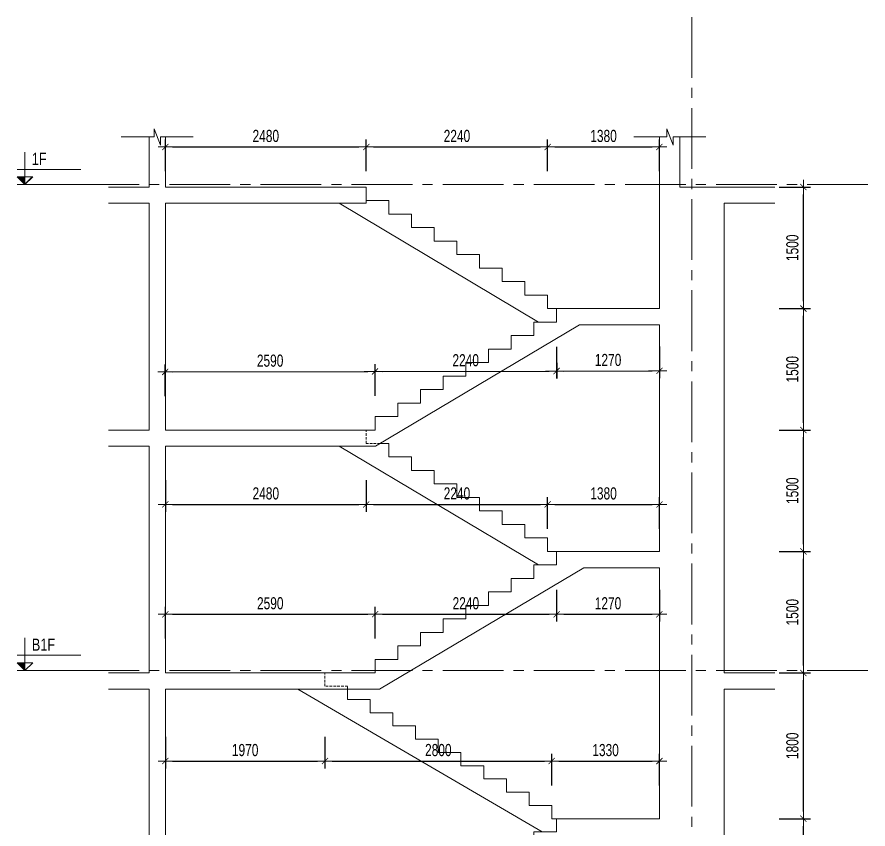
# Model space of a CAD drawing. Header units: millimetres. Extents: x -179076 to 254975, y -18667 to 296191.
# Drawn here: x 163167 to 173674, y 53389 to 63416 of the extents above; entities that cross this region are included whole.
import ezdxf

# ---------------------------------------------------------------- set-up
doc = ezdxf.new("R2010")
doc.units = ezdxf.units.MM
doc.linetypes.add('CENTER2', pattern=[1.125, 0.75, -0.125, 0.125, -0.125])
doc.linetypes.add('HIDDEN2', pattern=[4.762499999999999, 3.175, -1.5875])
doc.layers.get('Defpoints').update_dxf_attribs({"color": 151, "lineweight": 9})
for name, color, linetype, lineweight in [('NDC_S_ANNO', 7, 'Continuous', 20), ('NDC_S_AXIS', 5, 'CENTER2', 13), ('NDC_S_CONTINUOUS', 3, 'Continuous', 20), ('NDC_S_DIM', 1, 'Continuous', 15), ('NDC_S_HIDDEN', 8, 'HIDDEN2', 13), ('NDC_S_SLAB', 2, 'Continuous', 20), ('NDC_S_SYMBOL', 1, 'Continuous', 15), ('NDC_S_TEXT SYMBOL', 7, 'Continuous', 20), ('NDC_S_VN TEXT', 7, 'Continuous', 20)]:
    doc.layers.add(name, color=color, linetype=linetype, lineweight=lineweight)
doc.styles.add('NDC_ANNO', font='', dxfattribs={"width": 0.8})
doc.styles.add('NDC_DIM', font='', dxfattribs={"width": 0.75})
doc.styles.get('NDC_ANNO').set_extended_font_data('Dotum')
doc.styles.get('NDC_DIM').set_extended_font_data('Dotum')
doc.dimstyles.new('NDC_dim_60', dxfattribs={"dimscale": 60, "dimtxt": 2.5, "dimasz": 1.5, "dimexe": 1.5, "dimexo": 2.5, "dimgap": 1, "dimtad": 1, "dimdec": 0, "dimzin": 0, "dimdsep": 46, "dimtxsty": 'NDC_DIM', "dimblk": 'DIMMARK', "dimcen": 0.09, "dimdle": 1.2, "dimclrd": 1, "dimclre": 1, "dimclrt": 3, "dimadec": 0, "dimazin": 0, "dimtfac": 1, "dimtdec": 0, "dimtix": 1, "dimtofl": 0, "dimtmove": 0, "dimatfit": 3, "dimfxl": 5, "dimfxlon": 1, "dimtolj": 1, "dimtzin": 0, "dimarcsym": 0})

# ---------------------------------------------------------------- blocks, each defined once
blk = doc.blocks.new('DIMMARK')
at = {"layer": 'NDC_S_DIM', "color": 1}
blk.add_line((-1.5, 0), (1, 0), dxfattribs=at)
at = {"layer": 'NDC_S_DIM', "color": 2, "const_width": 0.1}
blk.add_lwpolyline([(-0.4242640687119285, -0.4242640687119285), (0.4242640687119285, 0.4242640687119285)], dxfattribs=at)
blk = doc.blocks.new('*D1934')
at = {"layer": 'Defpoints', "color": 0, "transparency": 16777216}
for p in [(164998.5781584144, 55316.01294037951), (166968.5727502647, 55316.01294037951), (166968.5727502647, 54227.93503333774)]:
    blk.add_point(p, dxfattribs=at)
at = {"layer": 'NDC_S_DIM', "color": 1, "lineweight": -2, "transparency": 16777216}
for p, q in [((164998.5781584144, 54527.93503333774), (164998.5781584144, 54137.93503333774)), ((166968.5727502647, 54527.93503333774), (166968.5727502647, 54137.93503333774)), ((165088.5781584144, 54227.93503333774), (166878.5727502647, 54227.93503333774))]:
    blk.add_line(p, q, dxfattribs=at)
at = {"layer": 'NDC_S_DIM', "color": 1, "lineweight": -2, "transparency": 16777216, "xscale": 90, "yscale": 90, "zscale": 90, "rotation": 180}
blk.add_blockref('DIMMARK', (164998.5781584144, 54227.93503333774), dxfattribs=at)
at = {"layer": 'NDC_S_DIM', "color": 1, "lineweight": -2, "transparency": 16777216, "xscale": 90, "yscale": 90, "zscale": 90}
blk.add_blockref('DIMMARK', (166968.5727502647, 54227.93503333774), dxfattribs=at)
at = {"layer": 'NDC_S_DIM', "color": 3, "transparency": 16777216, "insert": (165983.5754543396, 54363.03679724548), "char_height": 150, "attachment_point": 5, "style": 'NDC_DIM'}
blk.add_mtext('\\A1;1970', dxfattribs=at)
blk = doc.blocks.new('*D1935')
at = {"layer": 'Defpoints', "color": 0, "transparency": 16777216}
for p in [(166968.5727502647, 55316.01294037951), (169768.5727502644, 54227.93503333774), (169768.5727502644, 53516.0129403816)]:
    blk.add_point(p, dxfattribs=at)
at = {"layer": 'NDC_S_DIM', "color": 1, "lineweight": -2, "transparency": 16777216}
for p, q in [((166968.5727502647, 54527.93503333774), (166968.5727502647, 54137.93503333774)), ((167058.5727502647, 54227.93503333774), (169678.5727502644, 54227.93503333774)), ((169768.5727502644, 53927.93503333774), (169768.5727502644, 54317.93503333774))]:
    blk.add_line(p, q, dxfattribs=at)
at = {"layer": 'NDC_S_DIM', "color": 1, "lineweight": -2, "transparency": 16777216, "xscale": 90, "yscale": 90, "zscale": 90, "rotation": 180}
blk.add_blockref('DIMMARK', (166968.5727502647, 54227.93503333774), dxfattribs=at)
at = {"layer": 'NDC_S_DIM', "color": 1, "lineweight": -2, "transparency": 16777216, "xscale": 90, "yscale": 90, "zscale": 90}
blk.add_blockref('DIMMARK', (169768.5727502644, 54227.93503333774), dxfattribs=at)
at = {"layer": 'NDC_S_DIM', "color": 3, "transparency": 16777216, "insert": (168368.5727502645, 54363.03679724548), "char_height": 150, "attachment_point": 5, "style": 'NDC_DIM'}
blk.add_mtext('\\A1;2800', dxfattribs=at)
blk = doc.blocks.new('*D1936')
at = {"layer": 'Defpoints', "color": 0, "transparency": 16777216}
for p in [(171098.5781583376, 54227.93503333774), (169768.5727502644, 53516.0129403816), (171098.5781583376, 53516.0129403816)]:
    blk.add_point(p, dxfattribs=at)
at = {"layer": 'NDC_S_DIM', "color": 1, "lineweight": -2, "transparency": 16777216}
for p, q in [((169768.5727502644, 53927.93503333774), (169768.5727502644, 54317.93503333774)), ((169858.5727502644, 54227.93503333774), (171008.5781583376, 54227.93503333774)), ((171098.5781583376, 53927.93503333774), (171098.5781583376, 54317.93503333774))]:
    blk.add_line(p, q, dxfattribs=at)
at = {"layer": 'NDC_S_DIM', "color": 1, "lineweight": -2, "transparency": 16777216, "xscale": 90, "yscale": 90, "zscale": 90, "rotation": 180}
blk.add_blockref('DIMMARK', (169768.5727502644, 54227.93503333774), dxfattribs=at)
at = {"layer": 'NDC_S_DIM', "color": 1, "lineweight": -2, "transparency": 16777216, "xscale": 90, "yscale": 90, "zscale": 90}
blk.add_blockref('DIMMARK', (171098.5781583376, 54227.93503333774), dxfattribs=at)
at = {"layer": 'NDC_S_DIM', "color": 3, "transparency": 16777216, "insert": (170433.575454301, 54363.03679724548), "char_height": 150, "attachment_point": 5, "style": 'NDC_DIM'}
blk.add_mtext('\\A1;1330', dxfattribs=at)
blk = doc.blocks.new('*D1937')
at = {"layer": 'Defpoints', "color": 0, "transparency": 16777216}
for p in [(167588.5780628442, 56040.38652451785), (164998.5781584144, 55316.01294037951), (167588.5780628442, 55316.01282669541)]:
    blk.add_point(p, dxfattribs=at)
at = {"layer": 'NDC_S_DIM', "color": 1, "lineweight": -2, "transparency": 16777216}
for p, q in [((164998.5781584144, 55740.38652451785), (164998.5781584144, 56130.38652451785)), ((167588.5780628442, 55740.38652451785), (167588.5780628442, 56130.38652451785)), ((165088.5781584144, 56040.38652451785), (167498.5780628442, 56040.38652451785))]:
    blk.add_line(p, q, dxfattribs=at)
at = {"layer": 'NDC_S_DIM', "color": 1, "lineweight": -2, "transparency": 16777216, "xscale": 90, "yscale": 90, "zscale": 90, "rotation": 180}
blk.add_blockref('DIMMARK', (164998.5781584144, 56040.38652451785), dxfattribs=at)
at = {"layer": 'NDC_S_DIM', "color": 1, "lineweight": -2, "transparency": 16777216, "xscale": 90, "yscale": 90, "zscale": 90}
blk.add_blockref('DIMMARK', (167588.5780628442, 56040.38652451785), dxfattribs=at)
at = {"layer": 'NDC_S_DIM', "color": 3, "transparency": 16777216, "insert": (166293.5781106293, 56175.48828842559), "char_height": 150, "attachment_point": 5, "style": 'NDC_DIM'}
blk.add_mtext('\\A1;2590', dxfattribs=at)
blk = doc.blocks.new('*D1938')
at = {"layer": 'Defpoints', "color": 0, "transparency": 16777216}
for p in [(169828.5781584838, 56649.34616002843), (169828.5781584838, 56040.38652451785), (167588.5780628442, 55316.01282669541)]:
    blk.add_point(p, dxfattribs=at)
at = {"layer": 'NDC_S_DIM', "color": 1, "lineweight": -2, "transparency": 16777216}
for p, q in [((169828.5781584838, 56340.38652451785), (169828.5781584838, 55950.38652451785)), ((167588.5780628442, 55740.38652451785), (167588.5780628442, 56130.38652451785)), ((167678.5780628442, 56040.38652451785), (169738.5781584838, 56040.38652451785))]:
    blk.add_line(p, q, dxfattribs=at)
at = {"layer": 'NDC_S_DIM', "color": 1, "lineweight": -2, "transparency": 16777216, "xscale": 90, "yscale": 90, "zscale": 90, "rotation": 180}
blk.add_blockref('DIMMARK', (167588.5780628442, 56040.38652451785), dxfattribs=at)
at = {"layer": 'NDC_S_DIM', "color": 1, "lineweight": -2, "transparency": 16777216, "xscale": 90, "yscale": 90, "zscale": 90}
blk.add_blockref('DIMMARK', (169828.5781584838, 56040.38652451785), dxfattribs=at)
at = {"layer": 'NDC_S_DIM', "color": 3, "transparency": 16777216, "insert": (168708.578110664, 56175.48828842559), "char_height": 150, "attachment_point": 5, "style": 'NDC_DIM'}
blk.add_mtext('\\A1;2240', dxfattribs=at)
blk = doc.blocks.new('*D1952')
at = {"layer": 'Defpoints', "color": 0, "transparency": 16777216}
for p in [(169828.5781584838, 56649.34616002843), (171098.5781583376, 56616.01282669506), (171098.5781583376, 56040.38652451785)]:
    blk.add_point(p, dxfattribs=at)
at = {"layer": 'NDC_S_DIM', "color": 1, "lineweight": -2, "transparency": 16777216}
for p, q in [((169828.5781584838, 56340.38652451785), (169828.5781584838, 55950.38652451785)), ((171098.5781583376, 56340.38652451785), (171098.5781583376, 55950.38652451785)), ((169918.5781584838, 56040.38652451785), (171008.5781583376, 56040.38652451785))]:
    blk.add_line(p, q, dxfattribs=at)
at = {"layer": 'NDC_S_DIM', "color": 1, "lineweight": -2, "transparency": 16777216, "xscale": 90, "yscale": 90, "zscale": 90, "rotation": 180}
blk.add_blockref('DIMMARK', (169828.5781584838, 56040.38652451785), dxfattribs=at)
at = {"layer": 'NDC_S_DIM', "color": 1, "lineweight": -2, "transparency": 16777216, "xscale": 90, "yscale": 90, "zscale": 90}
blk.add_blockref('DIMMARK', (171098.5781583376, 56040.38652451785), dxfattribs=at)
at = {"layer": 'NDC_S_DIM', "color": 3, "transparency": 16777216, "insert": (170463.5781584107, 56175.48828842559), "char_height": 150, "attachment_point": 5, "style": 'NDC_DIM'}
blk.add_mtext('\\A1;1270', dxfattribs=at)
blk = doc.blocks.new('*D1953')
at = {"layer": 'Defpoints', "color": 0, "transparency": 16777216}
for p in [(164998.5781584144, 58316.01294037846), (167478.5781583286, 58316.01294037846), (167478.5781583286, 57397.02217589186)]:
    blk.add_point(p, dxfattribs=at)
at = {"layer": 'NDC_S_DIM', "color": 1, "lineweight": -2, "transparency": 16777216}
for p, q in [((164998.5781584144, 57697.02217589186), (164998.5781584144, 57307.02217589186)), ((167478.5781583286, 57697.02217589186), (167478.5781583286, 57307.02217589186)), ((165088.5781584144, 57397.02217589186), (167388.5781583286, 57397.02217589186))]:
    blk.add_line(p, q, dxfattribs=at)
at = {"layer": 'NDC_S_DIM', "color": 1, "lineweight": -2, "transparency": 16777216, "xscale": 90, "yscale": 90, "zscale": 90, "rotation": 180}
blk.add_blockref('DIMMARK', (164998.5781584144, 57397.02217589186), dxfattribs=at)
at = {"layer": 'NDC_S_DIM', "color": 1, "lineweight": -2, "transparency": 16777216, "xscale": 90, "yscale": 90, "zscale": 90}
blk.add_blockref('DIMMARK', (167478.5781583286, 57397.02217589186), dxfattribs=at)
at = {"layer": 'NDC_S_DIM', "color": 3, "transparency": 16777216, "insert": (166238.5781583715, 57532.12393979959), "char_height": 150, "attachment_point": 5, "style": 'NDC_DIM'}
blk.add_mtext('\\A1;2480', dxfattribs=at)
blk = doc.blocks.new('*D1954')
at = {"layer": 'Defpoints', "color": 0, "transparency": 16777216}
for p in [(167478.5781583286, 58316.01294037846), (169718.5781583281, 57397.02217589186), (169718.5781583281, 56816.01282669506)]:
    blk.add_point(p, dxfattribs=at)
at = {"layer": 'NDC_S_DIM', "color": 1, "lineweight": -2, "transparency": 16777216}
for p, q in [((167478.5781583286, 57697.02217589186), (167478.5781583286, 57307.02217589186)), ((169718.5781583281, 57097.02217589186), (169718.5781583281, 57487.02217589186)), ((167568.5781583286, 57397.02217589186), (169628.5781583281, 57397.02217589186))]:
    blk.add_line(p, q, dxfattribs=at)
at = {"layer": 'NDC_S_DIM', "color": 1, "lineweight": -2, "transparency": 16777216, "xscale": 90, "yscale": 90, "zscale": 90, "rotation": 180}
blk.add_blockref('DIMMARK', (167478.5781583286, 57397.02217589186), dxfattribs=at)
at = {"layer": 'NDC_S_DIM', "color": 1, "lineweight": -2, "transparency": 16777216, "xscale": 90, "yscale": 90, "zscale": 90}
blk.add_blockref('DIMMARK', (169718.5781583281, 57397.02217589186), dxfattribs=at)
at = {"layer": 'NDC_S_DIM', "color": 3, "transparency": 16777216, "insert": (168598.5781583284, 57532.12393979959), "char_height": 150, "attachment_point": 5, "style": 'NDC_DIM'}
blk.add_mtext('\\A1;2240', dxfattribs=at)
blk = doc.blocks.new('*D1955')
at = {"layer": 'Defpoints', "color": 0, "transparency": 16777216}
for p in [(171098.5781583376, 57397.02217589186), (169718.5781583281, 56816.01282669506), (171098.5781583376, 56816.01282669506)]:
    blk.add_point(p, dxfattribs=at)
at = {"layer": 'NDC_S_DIM', "color": 1, "lineweight": -2, "transparency": 16777216}
for p, q in [((169718.5781583281, 57097.02217589186), (169718.5781583281, 57487.02217589186)), ((171098.5781583376, 57097.02217589186), (171098.5781583376, 57487.02217589186)), ((169808.5781583281, 57397.02217589186), (171008.5781583376, 57397.02217589186))]:
    blk.add_line(p, q, dxfattribs=at)
at = {"layer": 'NDC_S_DIM', "color": 1, "lineweight": -2, "transparency": 16777216, "xscale": 90, "yscale": 90, "zscale": 90, "rotation": 180}
blk.add_blockref('DIMMARK', (169718.5781583281, 57397.02217589186), dxfattribs=at)
at = {"layer": 'NDC_S_DIM', "color": 1, "lineweight": -2, "transparency": 16777216, "xscale": 90, "yscale": 90, "zscale": 90}
blk.add_blockref('DIMMARK', (171098.5781583376, 57397.02217589186), dxfattribs=at)
at = {"layer": 'NDC_S_DIM', "color": 3, "transparency": 16777216, "insert": (170408.5781583328, 57532.12393979959), "char_height": 150, "attachment_point": 5, "style": 'NDC_DIM'}
blk.add_mtext('\\A1;1380', dxfattribs=at)
blk = doc.blocks.new('*D1956')
at = {"layer": 'Defpoints', "color": 0, "transparency": 16777216}
for p in [(167587.0920775635, 59038.82044899859), (164998.5781584144, 58316.01294037845), (167588.5781584842, 58321.37775855284)]:
    blk.add_point(p, dxfattribs=at)
at = {"layer": 'NDC_S_DIM', "color": 1, "lineweight": -2, "transparency": 16777216}
for p, q in [((164997.7134836711, 58733.45627440096), (164996.9056556404, 59123.45543775118)), ((167587.713483741, 58738.82109257535), (167586.9056557103, 59128.82025592557)), ((165087.0918844207, 59033.64205267744), (167497.0922706366, 59038.63402714536))]:
    blk.add_line(p, q, dxfattribs=at)
at = {"layer": 'NDC_S_DIM', "color": 1, "lineweight": -2, "transparency": 16777216, "xscale": 90, "yscale": 90, "zscale": 90}
for p, rotation in [((164997.0920774937, 59033.4556308242), 180.1186799226376), ((167587.0920775635, 59038.82044899859), 0.118679922637564)]:
    blk.add_blockref('DIMMARK', p, dxfattribs=dict(at, rotation=rotation))
at = {"layer": 'NDC_S_DIM', "color": 3, "transparency": 16777216, "insert": (166291.8122339597, 59171.23951399128), "char_height": 150, "attachment_point": 5, "rotation": 0.11867992263756401, "style": 'NDC_DIM'}
blk.add_mtext('\\A1;2590', dxfattribs=at)
blk = doc.blocks.new('*D1957')
at = {"layer": 'Defpoints', "color": 0, "transparency": 16777216}
for p in [(169825.5781584839, 59649.34626111721), (169826.8331665691, 59043.45975544652), (167588.5781584843, 58321.37775855286)]:
    blk.add_point(p, dxfattribs=at)
at = {"layer": 'NDC_S_DIM', "color": 1, "lineweight": -2, "transparency": 16777216}
for p, q in [((169826.211760391, 59343.45911186976), (169827.0195884225, 58953.45994851954)), ((167587.7134837401, 58738.82109257055), (167586.9056557086, 59128.82025592077)), ((167677.091884489, 59039.00687084723), (169736.8333596421, 59043.27333359309))]:
    blk.add_line(p, q, dxfattribs=at)
at = {"layer": 'NDC_S_DIM', "color": 1, "lineweight": -2, "transparency": 16777216, "xscale": 90, "yscale": 90, "zscale": 90}
for p, rotation in [((167587.092077562, 59038.8204489938), 180.1186799227625), ((169826.8331665691, 59043.45975544652), 0.118679922762458)]:
    blk.add_blockref('DIMMARK', p, dxfattribs=dict(at, rotation=rotation))
at = {"layer": 'NDC_S_DIM', "color": 3, "transparency": 16777216, "insert": (168706.6827784963, 59176.24157630004), "char_height": 150, "attachment_point": 5, "rotation": 0.118679922762458, "style": 'NDC_DIM'}
blk.add_mtext('\\A1;2240', dxfattribs=at)
blk = doc.blocks.new('*D1958')
at = {"layer": 'Defpoints', "color": 0, "transparency": 16777216}
for p in [(169828.5781584839, 59649.34626111721), (171098.5781583376, 59616.01294042003), (171099.7586596506, 59046.09644031904)]:
    blk.add_point(p, dxfattribs=at)
at = {"layer": 'NDC_S_DIM', "color": 1, "lineweight": -2, "transparency": 16777216}
for p, q in [((169829.2117475194, 59343.46532591547), (169830.019575551, 58953.46616256524)), ((171099.1372534725, 59346.09579674228), (171099.945081504, 58956.09663339206)), ((169919.8329606245, 59043.65239134565), (171009.7588527236, 59045.91001846561))]:
    blk.add_line(p, q, dxfattribs=at)
at = {"layer": 'NDC_S_DIM', "color": 1, "lineweight": -2, "transparency": 16777216, "xscale": 90, "yscale": 90, "zscale": 90}
for p, rotation in [((169829.8331536975, 59043.46596949222), 180.1186799227625), ((171099.7586596506, 59046.09644031904), 0.118679922762458)]:
    blk.add_blockref('DIMMARK', p, dxfattribs=dict(at, rotation=rotation))
at = {"layer": 'NDC_S_DIM', "color": 3, "transparency": 16777216, "insert": (170464.5160631048, 59179.88267898551), "char_height": 150, "attachment_point": 5, "rotation": 0.118679922762458, "style": 'NDC_DIM'}
blk.add_mtext('\\A1;1270', dxfattribs=at)
blk = doc.blocks.new('*D1959')
at = {"layer": 'Defpoints', "color": 0, "transparency": 16777216}
for p in [(167478.5781583285, 61811.29377991526), (164998.5781584144, 61316.0129403773), (167478.5781583285, 61316.0129403773)]:
    blk.add_point(p, dxfattribs=at)
at = {"layer": 'NDC_S_DIM', "color": 1, "lineweight": -2, "transparency": 16777216}
for p, q in [((164998.5781584144, 61511.29377991526), (164998.5781584144, 61901.29377991526)), ((167478.5781583285, 61511.29377991526), (167478.5781583285, 61901.29377991526)), ((165088.5781584144, 61811.29377991526), (167388.5781583285, 61811.29377991526))]:
    blk.add_line(p, q, dxfattribs=at)
at = {"layer": 'NDC_S_DIM', "color": 1, "lineweight": -2, "transparency": 16777216, "xscale": 90, "yscale": 90, "zscale": 90, "rotation": 180}
blk.add_blockref('DIMMARK', (164998.5781584144, 61811.29377991526), dxfattribs=at)
at = {"layer": 'NDC_S_DIM', "color": 1, "lineweight": -2, "transparency": 16777216, "xscale": 90, "yscale": 90, "zscale": 90}
blk.add_blockref('DIMMARK', (167478.5781583285, 61811.29377991526), dxfattribs=at)
at = {"layer": 'NDC_S_DIM', "color": 3, "transparency": 16777216, "insert": (166238.5781583714, 61946.395543823), "char_height": 150, "attachment_point": 5, "style": 'NDC_DIM'}
blk.add_mtext('\\A1;2480', dxfattribs=at)
blk = doc.blocks.new('*D1944')
at = {"layer": 'Defpoints', "color": 0, "transparency": 16777216}
for p in [(169718.5781583281, 61811.29377991526), (167478.5781583285, 61316.0129403773), (169718.5781583281, 59816.01294042002)]:
    blk.add_point(p, dxfattribs=at)
at = {"layer": 'NDC_S_DIM', "color": 1, "lineweight": -2, "transparency": 16777216}
for p, q in [((167478.5781583285, 61511.29377991526), (167478.5781583285, 61901.29377991526)), ((169718.5781583281, 61511.29377991526), (169718.5781583281, 61901.29377991526)), ((167568.5781583285, 61811.29377991526), (169628.5781583281, 61811.29377991526))]:
    blk.add_line(p, q, dxfattribs=at)
at = {"layer": 'NDC_S_DIM', "color": 1, "lineweight": -2, "transparency": 16777216, "xscale": 90, "yscale": 90, "zscale": 90, "rotation": 180}
blk.add_blockref('DIMMARK', (167478.5781583285, 61811.29377991526), dxfattribs=at)
at = {"layer": 'NDC_S_DIM', "color": 1, "lineweight": -2, "transparency": 16777216, "xscale": 90, "yscale": 90, "zscale": 90}
blk.add_blockref('DIMMARK', (169718.5781583281, 61811.29377991526), dxfattribs=at)
at = {"layer": 'NDC_S_DIM', "color": 3, "transparency": 16777216, "insert": (168598.5781583283, 61946.395543823), "char_height": 150, "attachment_point": 5, "style": 'NDC_DIM'}
blk.add_mtext('\\A1;2240', dxfattribs=at)
blk = doc.blocks.new('*D1945')
at = {"layer": 'Defpoints', "color": 0, "transparency": 16777216}
for p in [(171098.5781583376, 61811.29377991526), (169718.5781583281, 59816.01294042002), (171098.5781583376, 59816.01294042002)]:
    blk.add_point(p, dxfattribs=at)
at = {"layer": 'NDC_S_DIM', "color": 1, "lineweight": -2, "transparency": 16777216}
for p, q in [((169718.5781583281, 61511.29377991526), (169718.5781583281, 61901.29377991526)), ((171098.5781583376, 61511.29377991526), (171098.5781583376, 61901.29377991526)), ((169808.5781583281, 61811.29377991526), (171008.5781583376, 61811.29377991526))]:
    blk.add_line(p, q, dxfattribs=at)
at = {"layer": 'NDC_S_DIM', "color": 1, "lineweight": -2, "transparency": 16777216, "xscale": 90, "yscale": 90, "zscale": 90, "rotation": 180}
blk.add_blockref('DIMMARK', (169718.5781583281, 61811.29377991526), dxfattribs=at)
at = {"layer": 'NDC_S_DIM', "color": 1, "lineweight": -2, "transparency": 16777216, "xscale": 90, "yscale": 90, "zscale": 90}
blk.add_blockref('DIMMARK', (171098.5781583376, 61811.29377991526), dxfattribs=at)
at = {"layer": 'NDC_S_DIM', "color": 3, "transparency": 16777216, "insert": (170408.5781583328, 61946.395543823), "char_height": 150, "attachment_point": 5, "style": 'NDC_DIM'}
blk.add_mtext('\\A1;1380', dxfattribs=at)
blk = doc.blocks.new('kata_block_CT')
at = {"layer": 'NDC_S_ANNO'}
blk.add_hatch(color=3, dxfattribs=at).paths.add_polyline_path([(0, 1.596954857557648), (-1.612010908633238, 1.596954857557648), (0, 0)])
at = {"layer": 'NDC_S_ANNO', "ltscale": 50}
h = blk.add_hatch(dxfattribs=at)
h.set_pattern_fill('ANSI31', color=256, scale=1.406250541793835, style=0)
h.set_pattern_definition([(45.00000000000001, (0, 5.456968210637569e-12), (-3.157122508925224, 3.157122508925225), [])])
h.paths.add_polyline_path([(0, 1.596954857557648), (0, 0), (1.612010908924276, 1.596954857557648)])
for p, q in [((-1.592704896858777, 3.140833880479477), (11.46947077315417, 3.140833880479477)), ((11.56125648126181, 5.456968210637569e-12), (-1.63869572513795, 5.456968210637569e-12))]:
    blk.add_line(p, q, dxfattribs=at)
for points in [[(0, 6.69495074864426), (0, 0)], [(0, 0), (-1.612010908924276, 1.596954857557648), (0, 1.596954857557648)], [(0, 0), (1.612010908924276, 1.596954857557648), (0, 1.596954857557648)]]:
    blk.add_lwpolyline(points, dxfattribs=at)
at = {"layer": 'NDC_S_ANNO', "color": 8, "ltscale": 50}
blk.add_lwpolyline([(0, 0), (-1.612010908633238, 1.596954857557648), (0, 1.596954857557648)], dxfattribs=at)
at = {"layer": 'NDC_S_TEXT SYMBOL', "color": 3, "style": 'NDC_ANNO', "width": 0.8}
blk.add_attdef('CT', (1.409564409346785, 4.068271311703938), '', height=2.5, dxfattribs=at)
blk = doc.blocks.new('*D2091')
at = {"layer": 'Defpoints', "color": 0, "transparency": 16777216}
for p in [(169828.5781583282, 53516.01294038163), (172875.7865098743, 53516.01294038163), (167028.5781583285, 51716.01294037954)]:
    blk.add_point(p, dxfattribs=at)
at = {"layer": 'NDC_S_DIM', "color": 1, "lineweight": -2, "transparency": 16777216}
for p, q in [((172575.7865098743, 53516.01294038163), (172965.7865098743, 53516.01294038163)), ((172875.7865098743, 51806.01294037954), (172875.7865098743, 53426.01294038163)), ((172575.7865098743, 51716.01294037954), (172965.7865098743, 51716.01294037954))]:
    blk.add_line(p, q, dxfattribs=at)
at = {"layer": 'NDC_S_DIM', "color": 1, "lineweight": -2, "transparency": 16777216, "xscale": 90, "yscale": 90, "zscale": 90}
for p, rotation in [((172875.7865098743, 53516.01294038163), 90), ((172875.7865098743, 51716.01294037954), 270)]:
    blk.add_blockref('DIMMARK', p, dxfattribs=dict(at, rotation=rotation))
at = {"layer": 'NDC_S_DIM', "color": 3, "transparency": 16777216, "insert": (172740.6847459666, 52616.01294038053), "char_height": 150, "attachment_point": 5, "rotation": 90, "style": 'NDC_DIM'}
blk.add_mtext('\\A1;1800', dxfattribs=at)
blk = doc.blocks.new('*D2092')
at = {"layer": 'Defpoints', "color": 0, "transparency": 16777216}
for p in [(167588.5780628442, 55316.01282669543), (172875.7865098744, 55316.01282669543), (169828.5781583282, 53516.01294038163)]:
    blk.add_point(p, dxfattribs=at)
at = {"layer": 'NDC_S_DIM', "color": 1, "lineweight": -2, "transparency": 16777216}
for p, q in [((172575.7865098744, 55316.01282669543), (172965.7865098744, 55316.01282669543)), ((172875.7865098744, 53606.01294038163), (172875.7865098744, 55226.01282669543)), ((172575.7865098744, 53516.01294038163), (172965.7865098744, 53516.01294038163))]:
    blk.add_line(p, q, dxfattribs=at)
at = {"layer": 'NDC_S_DIM', "color": 1, "lineweight": -2, "transparency": 16777216, "xscale": 90, "yscale": 90, "zscale": 90}
for p, rotation in [((172875.7865098744, 55316.01282669543), 90), ((172875.7865098744, 53516.01294038163), 270)]:
    blk.add_blockref('DIMMARK', p, dxfattribs=dict(at, rotation=rotation))
at = {"layer": 'NDC_S_DIM', "color": 3, "transparency": 16777216, "insert": (172740.6847459666, 54416.01288353847), "char_height": 150, "attachment_point": 5, "rotation": 90, "style": 'NDC_DIM'}
blk.add_mtext('\\A1;1800', dxfattribs=at)
blk = doc.blocks.new('*D2093')
at = {"layer": 'Defpoints', "color": 0, "transparency": 16777216}
for p in [(169828.5781584838, 56816.01282669509), (172875.7865098745, 56816.01282669509), (167588.5780628442, 55316.01282669543)]:
    blk.add_point(p, dxfattribs=at)
at = {"layer": 'NDC_S_DIM', "color": 1, "lineweight": -2, "transparency": 16777216}
for p, q in [((172575.7865098745, 56816.01282669509), (172965.7865098745, 56816.01282669509)), ((172875.7865098745, 55406.01282669543), (172875.7865098745, 56726.01282669509)), ((172575.7865098745, 55316.01282669543), (172965.7865098745, 55316.01282669543))]:
    blk.add_line(p, q, dxfattribs=at)
at = {"layer": 'NDC_S_DIM', "color": 1, "lineweight": -2, "transparency": 16777216, "xscale": 90, "yscale": 90, "zscale": 90}
for p, rotation in [((172875.7865098745, 56816.01282669509), 90), ((172875.7865098745, 55316.01282669543), 270)]:
    blk.add_blockref('DIMMARK', p, dxfattribs=dict(at, rotation=rotation))
at = {"layer": 'NDC_S_DIM', "color": 3, "transparency": 16777216, "insert": (172740.6847459667, 56066.0128266952), "char_height": 150, "attachment_point": 5, "rotation": 90, "style": 'NDC_DIM'}
blk.add_mtext('\\A1;1500', dxfattribs=at)
blk = doc.blocks.new('*D2094')
at = {"layer": 'Defpoints', "color": 0, "transparency": 16777216}
for p in [(167588.5781584843, 58316.01294037837), (172875.7865098746, 58316.01294037837), (169828.5781584838, 56816.01282669509)]:
    blk.add_point(p, dxfattribs=at)
at = {"layer": 'NDC_S_DIM', "color": 1, "lineweight": -2, "transparency": 16777216}
for p, q in [((172575.7865098746, 58316.01294037837), (172965.7865098746, 58316.01294037837)), ((172875.7865098746, 56906.01282669509), (172875.7865098746, 58226.01294037837)), ((172575.7865098746, 56816.01282669509), (172965.7865098746, 56816.01282669509))]:
    blk.add_line(p, q, dxfattribs=at)
at = {"layer": 'NDC_S_DIM', "color": 1, "lineweight": -2, "transparency": 16777216, "xscale": 90, "yscale": 90, "zscale": 90}
for p, rotation in [((172875.7865098746, 58316.01294037837), 90), ((172875.7865098746, 56816.01282669509), 270)]:
    blk.add_blockref('DIMMARK', p, dxfattribs=dict(at, rotation=rotation))
at = {"layer": 'NDC_S_DIM', "color": 3, "transparency": 16777216, "insert": (172740.6847459668, 57566.01288353667), "char_height": 150, "attachment_point": 5, "rotation": 90, "style": 'NDC_DIM'}
blk.add_mtext('\\A1;1500', dxfattribs=at)
blk = doc.blocks.new('*D2095')
at = {"layer": 'Defpoints', "color": 0, "transparency": 16777216}
for p in [(169828.578158484, 59816.01294042005), (172875.7865098746, 59816.01294042005), (167588.5781584843, 58316.01294037837)]:
    blk.add_point(p, dxfattribs=at)
at = {"layer": 'NDC_S_DIM', "color": 1, "lineweight": -2, "transparency": 16777216}
for p, q in [((172575.7865098746, 59816.01294042005), (172965.7865098746, 59816.01294042005)), ((172875.7865098746, 58406.01294037837), (172875.7865098746, 59726.01294042005)), ((172575.7865098746, 58316.01294037837), (172965.7865098746, 58316.01294037837))]:
    blk.add_line(p, q, dxfattribs=at)
at = {"layer": 'NDC_S_DIM', "color": 1, "lineweight": -2, "transparency": 16777216, "xscale": 90, "yscale": 90, "zscale": 90}
for p, rotation in [((172875.7865098746, 59816.01294042005), 90), ((172875.7865098746, 58316.01294037837), 270)]:
    blk.add_blockref('DIMMARK', p, dxfattribs=dict(at, rotation=rotation))
at = {"layer": 'NDC_S_DIM', "color": 3, "transparency": 16777216, "insert": (172740.6847459669, 59066.01294039915), "char_height": 150, "attachment_point": 5, "rotation": 90, "style": 'NDC_DIM'}
blk.add_mtext('\\A1;1500', dxfattribs=at)
blk = doc.blocks.new('*D2096')
at = {"layer": 'Defpoints', "color": 0, "transparency": 16777216}
for p in [(167478.5781583285, 61316.01294037732), (172875.7865098746, 61316.01294037732), (169828.578158484, 59816.01294042005)]:
    blk.add_point(p, dxfattribs=at)
at = {"layer": 'NDC_S_DIM', "color": 1, "lineweight": -2, "transparency": 16777216}
for p, q in [((172575.7865098746, 61316.01294037732), (172965.7865098746, 61316.01294037732)), ((172875.7865098746, 59906.01294042005), (172875.7865098746, 61226.01294037732)), ((172575.7865098746, 59816.01294042005), (172965.7865098746, 59816.01294042005))]:
    blk.add_line(p, q, dxfattribs=at)
at = {"layer": 'NDC_S_DIM', "color": 1, "lineweight": -2, "transparency": 16777216, "xscale": 90, "yscale": 90, "zscale": 90}
for p, rotation in [((172875.7865098746, 61316.01294037732), 90), ((172875.7865098746, 59816.01294042005), 270)]:
    blk.add_blockref('DIMMARK', p, dxfattribs=dict(at, rotation=rotation))
at = {"layer": 'NDC_S_DIM', "color": 3, "transparency": 16777216, "insert": (172740.6847459669, 60566.01294039863), "char_height": 150, "attachment_point": 5, "rotation": 90, "style": 'NDC_DIM'}
blk.add_mtext('\\A1;1500', dxfattribs=at)

msp = doc.modelspace()

# ---------------------------------------------------------------- linework, layer by layer
at = {"layer": 'NDC_S_AXIS', "ltscale": 1000}
msp.add_line((171498.5781583372, 63415.80050075585), (171498.5781583372, 46040.07157724814), dxfattribs=at)
for points in [[(173673.5781583916, 61346.0129403816), (163351.8742565999, 61346.0129403816)], [(173673.5781583916, 55346.0129403816), (163351.8742565999, 55346.0129403816)]]:
    msp.add_lwpolyline(points, dxfattribs=at)
at = {"layer": 'NDC_S_CONTINUOUS'}
for p, q in [((169607.5591887732, 59649.34626111718), (167143.558980801, 61116.01294037718)), ((169607.5591682058, 56649.3461600284), (167143.5589772174, 58116.01294037846)), ((169652.1940810829, 53352.37657674522), (166634.4163033086, 55116.01294037974))]:
    msp.add_line(p, q, dxfattribs=at)
for points in [[(169828.5781584839, 59816.01294042002), (169718.5781583281, 59816.01294042002), (169718.5781583281, 59982.67970813654), (169438.5781583283, 59982.67970813654), (169438.5781583283, 60149.34636216687), (169158.5781583283, 60149.34636216687), (169158.5781583283, 60316.0130161972), (168878.5781583283, 60316.0130161972), (168878.5781583283, 60482.67967022752), (168598.5781583284, 60482.67967022752), (168598.5781583284, 60649.34632425785), (168318.5781583284, 60649.34632425785), (168318.5781583284, 60816.01297828818), (168038.5781583284, 60816.01297828818), (168038.5781583284, 60982.6796323185), (167758.5781583285, 60982.6796323185), (167758.5781583285, 61149.34628634883), (167478.5781583285, 61149.34628634883)], [(169828.5781584838, 56816.01282669506), (169718.5781583281, 56816.01282669506), (169718.5781583281, 56982.67960704788), (169438.5781583281, 56982.67960704788), (169438.5781583281, 57149.34627371451), (169158.5781583283, 57149.34627371451), (169158.5781583283, 57316.01294038114), (168878.5781583283, 57316.01294038114), (168878.5781583283, 57482.67960704776), (168598.5781583283, 57482.67960704776), (168598.5781583283, 57649.34627371439), (168318.5781583284, 57649.34627371439), (168318.5781583284, 57816.01294038102), (168038.5781583284, 57816.01294038102), (168038.5781583284, 57982.67960704765), (167758.5781583285, 57982.67960704765), (167758.5781583285, 58149.34627371428), (167649.5973387824, 58149.34627371428)], [(169828.5781583281, 53516.0129403816), (169768.5727502644, 53516.0129403816), (169768.5727502644, 53679.64930401842), (169488.5727502644, 53679.64930401842), (169488.5727502644, 53843.28566765477), (169208.5727502645, 53843.28566765477), (169208.5727502645, 54006.92203129113), (168928.5727502645, 54006.92203129113), (168928.5727502645, 54170.55839492748), (168648.5727502645, 54170.55839492748), (168648.5727502645, 54334.19475856383), (168368.5727502646, 54334.19475856383), (168368.5727502646, 54497.83112220019), (168088.5727502646, 54497.83112220019), (168088.5727502646, 54661.46748583654), (167808.5727502646, 54661.46748583654), (167808.5727502646, 54825.10384947289), (167528.5727502647, 54825.10384947289), (167528.5727502647, 54988.74021310925), (167248.5727502647, 54988.74021310925), (167248.5727502647, 55116.01294037962)]]:
    msp.add_lwpolyline(points, dxfattribs=at)
at = {"layer": 'NDC_S_HIDDEN', "ltscale": 10}
for points in [[(167649.5973387824, 58149.34627371428), (167478.5781583286, 58149.34627371428), (167478.5781583286, 58312.98263731116)], [(167248.5727502647, 55116.01294037962), (167248.5727502647, 55152.3765767456), (166968.5727502647, 55152.3765767456), (166968.5727502647, 55316.01294037959)]]:
    msp.add_lwpolyline(points, dxfattribs=at)
at = {"layer": 'NDC_S_SLAB'}
for p, q in [((164798.5781584144, 61316.0129403773), (164798.5781584144, 61934.31571787626)), ((164998.5781584144, 61316.0129403773), (164998.5781584144, 61934.31571787626)), ((171098.5781583376, 61934.31571787626), (171098.5781583376, 59816.01294042002)), ((171348.5781583376, 61934.31571787626), (171348.5781583376, 61316.0129403773)), ((164296.111298874, 61316.0129403773), (164798.5781584144, 61316.0129403773)), ((164998.5781584144, 61316.0129403773), (167478.5781583285, 61316.0129403773)), ((167478.5781583285, 61316.0129403773), (167478.5781583285, 61116.0129403773)), ((171348.5781583376, 61316.0129403773), (172523.8980287085, 61316.0129403773)), ((164296.111298874, 61116.01294037741), (164798.5781584144, 61116.01294037741)), ((164798.5781584144, 58316.01294037846), (164798.5781584144, 61116.01294037741)), ((164998.5781584144, 61116.0129403773), (167478.5781583285, 61116.0129403773)), ((164998.5781584144, 58316.01294037846), (164998.5781584144, 61116.01294037741)), ((171898.5781583369, 61116.0129403773), (172523.8980287085, 61116.0129403773)), ((171898.5781583369, 55316.01294037962), (171898.5781583369, 61116.0129403773)), ((167593.597343024, 58116.01294037846), (170113.597152035, 59616.01294042002)), ((170113.597152035, 59616.01294042002), (171098.5781583376, 59616.01294042002)), ((171098.5781583376, 59616.01294042002), (171098.5781583376, 56816.01282669506)), ((164798.5781584144, 58116.01294037846), (164296.111298874, 58116.01294037849)), ((164798.5781584144, 55316.01294037962), (164798.5781584144, 58116.01294037858)), ((167593.5973430239, 58116.01294037846), (164998.5781584144, 58116.01294037846)), ((164998.5781584144, 55316.01294037951), (164998.5781584144, 58116.01294037846)), ((171098.5781583376, 56616.01282669506), (171098.5781583376, 53516.0129403816)), ((164296.111298874, 55316.01294037962), (164798.5781584144, 55316.01294037962)), ((164998.5781584144, 55316.01294037951), (167588.5780628442, 55316.01294037962)), ((171898.5781583369, 55316.01294037962), (172523.8980287085, 55316.01294037962)), ((164798.5781584144, 55116.01294037962), (164296.111298874, 55116.01294037962)), ((164798.5781584144, 51716.01294037962), (164798.5781584144, 55116.01294037962)), ((167643.5974329303, 55116.01294037962), (164998.5781584144, 55116.01294037962)), ((164998.5781584144, 51716.01294037962), (164998.5781584144, 55116.01294037962)), ((172523.8980287085, 55116.01294037965), (171898.5781583369, 55116.01294037974)), ((171898.5781583369, 51716.01294037951), (171898.5781583369, 55116.01294037974))]:
    msp.add_line(p, q, dxfattribs=at)
for points in [[(164998.5781584144, 58316.01294037846), (167588.5781584842, 58316.01294037834), (167588.5781584842, 58482.67950599752), (167868.5781584841, 58482.67950599752), (167868.5781584841, 58649.34618530033), (168148.5781584841, 58649.34618530033), (168148.5781584841, 58816.01286460314), (168428.578158484, 58816.01286460314), (168428.578158484, 58982.67954390596), (168708.578158484, 58982.67954390596), (168708.578158484, 59149.34622320877), (168988.578158484, 59149.34622320877), (168988.578158484, 59316.01290251158), (169268.5781584839, 59316.01290251158), (169268.5781584839, 59482.67958181439), (169548.5781584839, 59482.67958181439), (169548.5781584839, 59649.34626111721), (169828.5781584839, 59649.34626111721), (169828.5781584839, 59816.01294042002), (171098.5781583376, 59816.01294042002)], [(164296.111298874, 58316.01294037849), (164798.5781584144, 58316.01294037846)], [(167588.5780628442, 55316.01282669541), (167588.5780628442, 55482.67949336203), (167868.5780747991, 55482.67949336203), (167868.5780747991, 55649.34616002866), (168148.5780867541, 55649.34616002866), (168148.5780867541, 55816.01282669529), (168428.5780987091, 55816.01282669529), (168428.5780987091, 55982.67949336192), (168708.578110664, 55982.67949336192), (168708.578110664, 56149.34616002854), (168988.5781226189, 56149.34616002854), (168988.5781226189, 56316.01282669517), (169268.5781345739, 56316.01282669517), (169268.5781345739, 56482.6794933618), (169548.5781465289, 56482.6794933618), (169548.5781465289, 56649.34616002843), (169828.5781584838, 56649.34616002843), (169828.5781584838, 56816.01282669506), (171098.5781583376, 56816.01282669506)], [(171098.5781583376, 56616.01282669506), (170163.5973495354, 56616.01282669506), (167643.5974329303, 55116.01294037962)], [(167028.5781583285, 51716.01294038172), (167028.5781583285, 51879.64930401807), (167308.5781583285, 51879.64930401807), (167308.5781583285, 52043.28566765443), (167588.5781583284, 52043.28566765443), (167588.5781583284, 52206.92203129078), (167868.5781583284, 52206.92203129078), (167868.5781583284, 52370.55839492713), (168148.5781583284, 52370.55839492713), (168148.5781583284, 52534.19475856348), (168428.5781583284, 52534.19475856348), (168428.5781583284, 52697.83112219984), (168708.5781583283, 52697.83112219984), (168708.5781583283, 52861.46748583619), (168988.5781583283, 52861.46748583619), (168988.5781583283, 53025.10384947254), (169268.5781583283, 53025.10384947254), (169268.5781583283, 53188.7402131089), (169548.5781583281, 53188.7402131089), (169548.5781583281, 53352.37657674525), (169828.5781583281, 53352.37657674525), (169828.5781583281, 53516.0129403816), (171098.5781583376, 53516.0129403816)]]:
    msp.add_lwpolyline(points, dxfattribs=at)
at = {"layer": 'NDC_S_SYMBOL'}
for points in [[(164451.135509598, 61934.31571787626), (164860.7520710886, 61934.31571787626), (164858.5781581909, 62034.31571787626), (164938.5781586379, 61834.31571768999), (164936.4042453677, 61934.31571787626), (165342.6897651292, 61934.31571787626)], [(170780.9234055911, 61934.31571787626), (171190.5399670817, 61934.31571787626), (171188.366054184, 62034.31571787626), (171268.366054631, 61834.31571768999), (171266.1921413608, 61934.31571787626), (171672.4776611223, 61934.31571787626)]]:
    msp.add_lwpolyline(points, dxfattribs=at)

# ---------------------------------------------------------------- block references
at = {"layer": 'NDC_S_VN TEXT', "xscale": 60, "yscale": 60, "zscale": 60}
for p, values in [((163265.1455782087, 61346.01293951198), {'CT': '1F'}), ((163265.1455782087, 55346.01293951431), {'CT': 'B1F'})]:
    msp.add_blockref('kata_block_CT', p, dxfattribs=at).add_auto_attribs(values)

# ---------------------------------------------------------------- dimensions: what is measured, and where the dimension line sits
at = {"layer": 'NDC_S_DIM'}
for base, p1, p2, picture, middle in [((167478.5781583285, 61811.29377991526), (164998.5781584144, 61316.0129403773), (167478.5781583285, 61316.0129403773), '*D1959', (166238.5781583714, 61946.395543823)), ((167478.5781583286, 57397.02217589186), (164998.5781584144, 58316.01294037846), (167478.5781583286, 58316.01294037846), '*D1953', (166238.5781583715, 57532.12393979959)), ((167588.5780628442, 56040.38652451785), (164998.5781584144, 55316.01294037951), (167588.5780628442, 55316.01282669541), '*D1937', (166293.5781106293, 56175.48828842559)), ((166968.5727502647, 54227.93503333774), (164998.5781584144, 55316.01294037951), (166968.5727502647, 55316.01294037951), '*D1934', (165983.5754543396, 54363.03679724548))]:
    dim = msp.add_linear_dim(base=base, p1=p1, p2=p2, dimstyle='NDC_dim_60', dxfattribs=at)
    dim.commit()
    dim.dimension.update_dxf_attribs({"geometry": picture, "text_midpoint": middle})
for base, p1, p2, picture, middle in [((169718.5781583281, 61811.29377991526), (167478.5781583285, 61316.0129403773), (169718.5781583281, 59816.01294042002), '*D1944', (168598.5781583283, 61946.395543823)), ((171098.5781583376, 61811.29377991526), (169718.5781583281, 59816.01294042002), (171098.5781583376, 59816.01294042002), '*D1945', (170408.5781583328, 61946.395543823)), ((169718.5781583281, 57397.02217589186), (167478.5781583286, 58316.01294037846), (169718.5781583281, 56816.01282669506), '*D1954', (168598.5781583284, 57532.12393979959)), ((171098.5781583376, 57397.02217589186), (169718.5781583281, 56816.01282669506), (171098.5781583376, 56816.01282669506), '*D1955', (170408.5781583328, 57532.12393979959)), ((169828.5781584838, 56040.38652451785), (167588.5780628442, 55316.01282669541), (169828.5781584838, 56649.34616002843), '*D1938', (168708.578110664, 56175.48828842559)), ((171098.5781583376, 56040.38652451785), (169828.5781584838, 56649.34616002843), (171098.5781583376, 56616.01282669506), '*D1952', (170463.5781584107, 56175.48828842559)), ((169768.5727502644, 54227.93503333774), (166968.5727502647, 55316.01294037951), (169768.5727502644, 53516.0129403816), '*D1935', (168368.5727502645, 54363.03679724548)), ((171098.5781583376, 54227.93503333774), (169768.5727502644, 53516.0129403816), (171098.5781583376, 53516.0129403816), '*D1936', (170433.575454301, 54363.03679724548))]:
    dim = msp.add_linear_dim(base=base, p1=p1, p2=p2, dimstyle='NDC_dim_60', override={"dimtmove": 1}, dxfattribs=at)
    dim.commit()
    dim.dimension.update_dxf_attribs({"geometry": picture, "text_midpoint": middle})
for base, p1, p2, angle, picture, middle in [((172875.7865098746, 61316.01294037732), (169828.5781584839, 59816.01294042002), (167478.5781583285, 61316.0129403773), 90, '*D2096', (172740.6847459669, 60566.01294039863)), ((172875.7865098746, 59816.01294042005), (167588.5781584842, 58316.01294037834), (169828.5781584839, 59816.01294042002), 90, '*D2095', (172740.6847459669, 59066.01294039915)), ((169826.8331665691, 59043.45975544652), (167588.5781584842, 58321.37775855285), (169825.5781584839, 59649.34626111721), 180.1186799227625, '*D1957', (168706.6827784963, 59176.24157630004)), ((171099.7586596506, 59046.09644031904), (169828.5781584839, 59649.34626111721), (171098.5781583376, 59616.01294042002), 180.1186799227625, '*D1958', (170464.5160631048, 59179.88267898551)), ((172875.7865098746, 58316.01294037837), (169828.5781584838, 56816.01282669506), (167588.5781584842, 58316.01294037834), 90, '*D2094', (172740.6847459668, 57566.01288353667)), ((172875.7865098745, 56816.01282669509), (167588.5780628442, 55316.01282669541), (169828.5781584838, 56816.01282669506), 90, '*D2093', (172740.6847459667, 56066.0128266952)), ((172875.7865098744, 55316.01282669543), (169828.5781583281, 53516.0129403816), (167588.5780628442, 55316.01282669541), 90, '*D2092', (172740.6847459666, 54416.01288353847)), ((172875.7865098743, 53516.01294038163), (167028.5781583285, 51716.01294037951), (169828.5781583281, 53516.0129403816), 90, '*D2091', (172740.6847459666, 52616.01294038053))]:
    dim = msp.add_linear_dim(base=base, p1=p1, p2=p2, angle=angle, dimstyle='NDC_dim_60', override={"dimtmove": 1}, dxfattribs=at)
    dim.commit()
    dim.dimension.update_dxf_attribs({"geometry": picture, "text_midpoint": middle})
dim = msp.add_aligned_dim(p1=(164998.5781584144, 58316.01294037846), p2=(167588.5781584842, 58321.37775855285), distance=717.4442295471606, dimstyle='NDC_dim_60', dxfattribs=at)
dim.commit()
dim.dimension.update_dxf_attribs({"geometry": '*D1956', "text_midpoint": (166291.8122339597, 59171.23951399128)})

doc.saveas('drawing.dxf')
